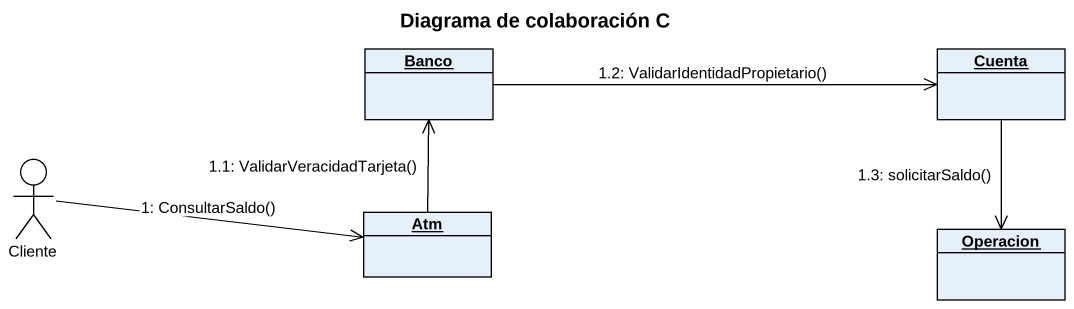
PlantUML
@startuml
title Diagrama de colaboración C
allowmixing
hide circle
hide empty members
object Banco
object Cuenta
actor Cliente
object Atm
object Operacion
Cliente -right-> Atm : 1: ConsultarSaldo()
Atm -up-> Banco : 1.1: ValidarVeracidadTarjeta()
Banco -right-> Cuenta : 1.2: ValidarIdentidadPropietario()
Cuenta --> Operacion : 1.3: solicitarSaldo()
@enduml
